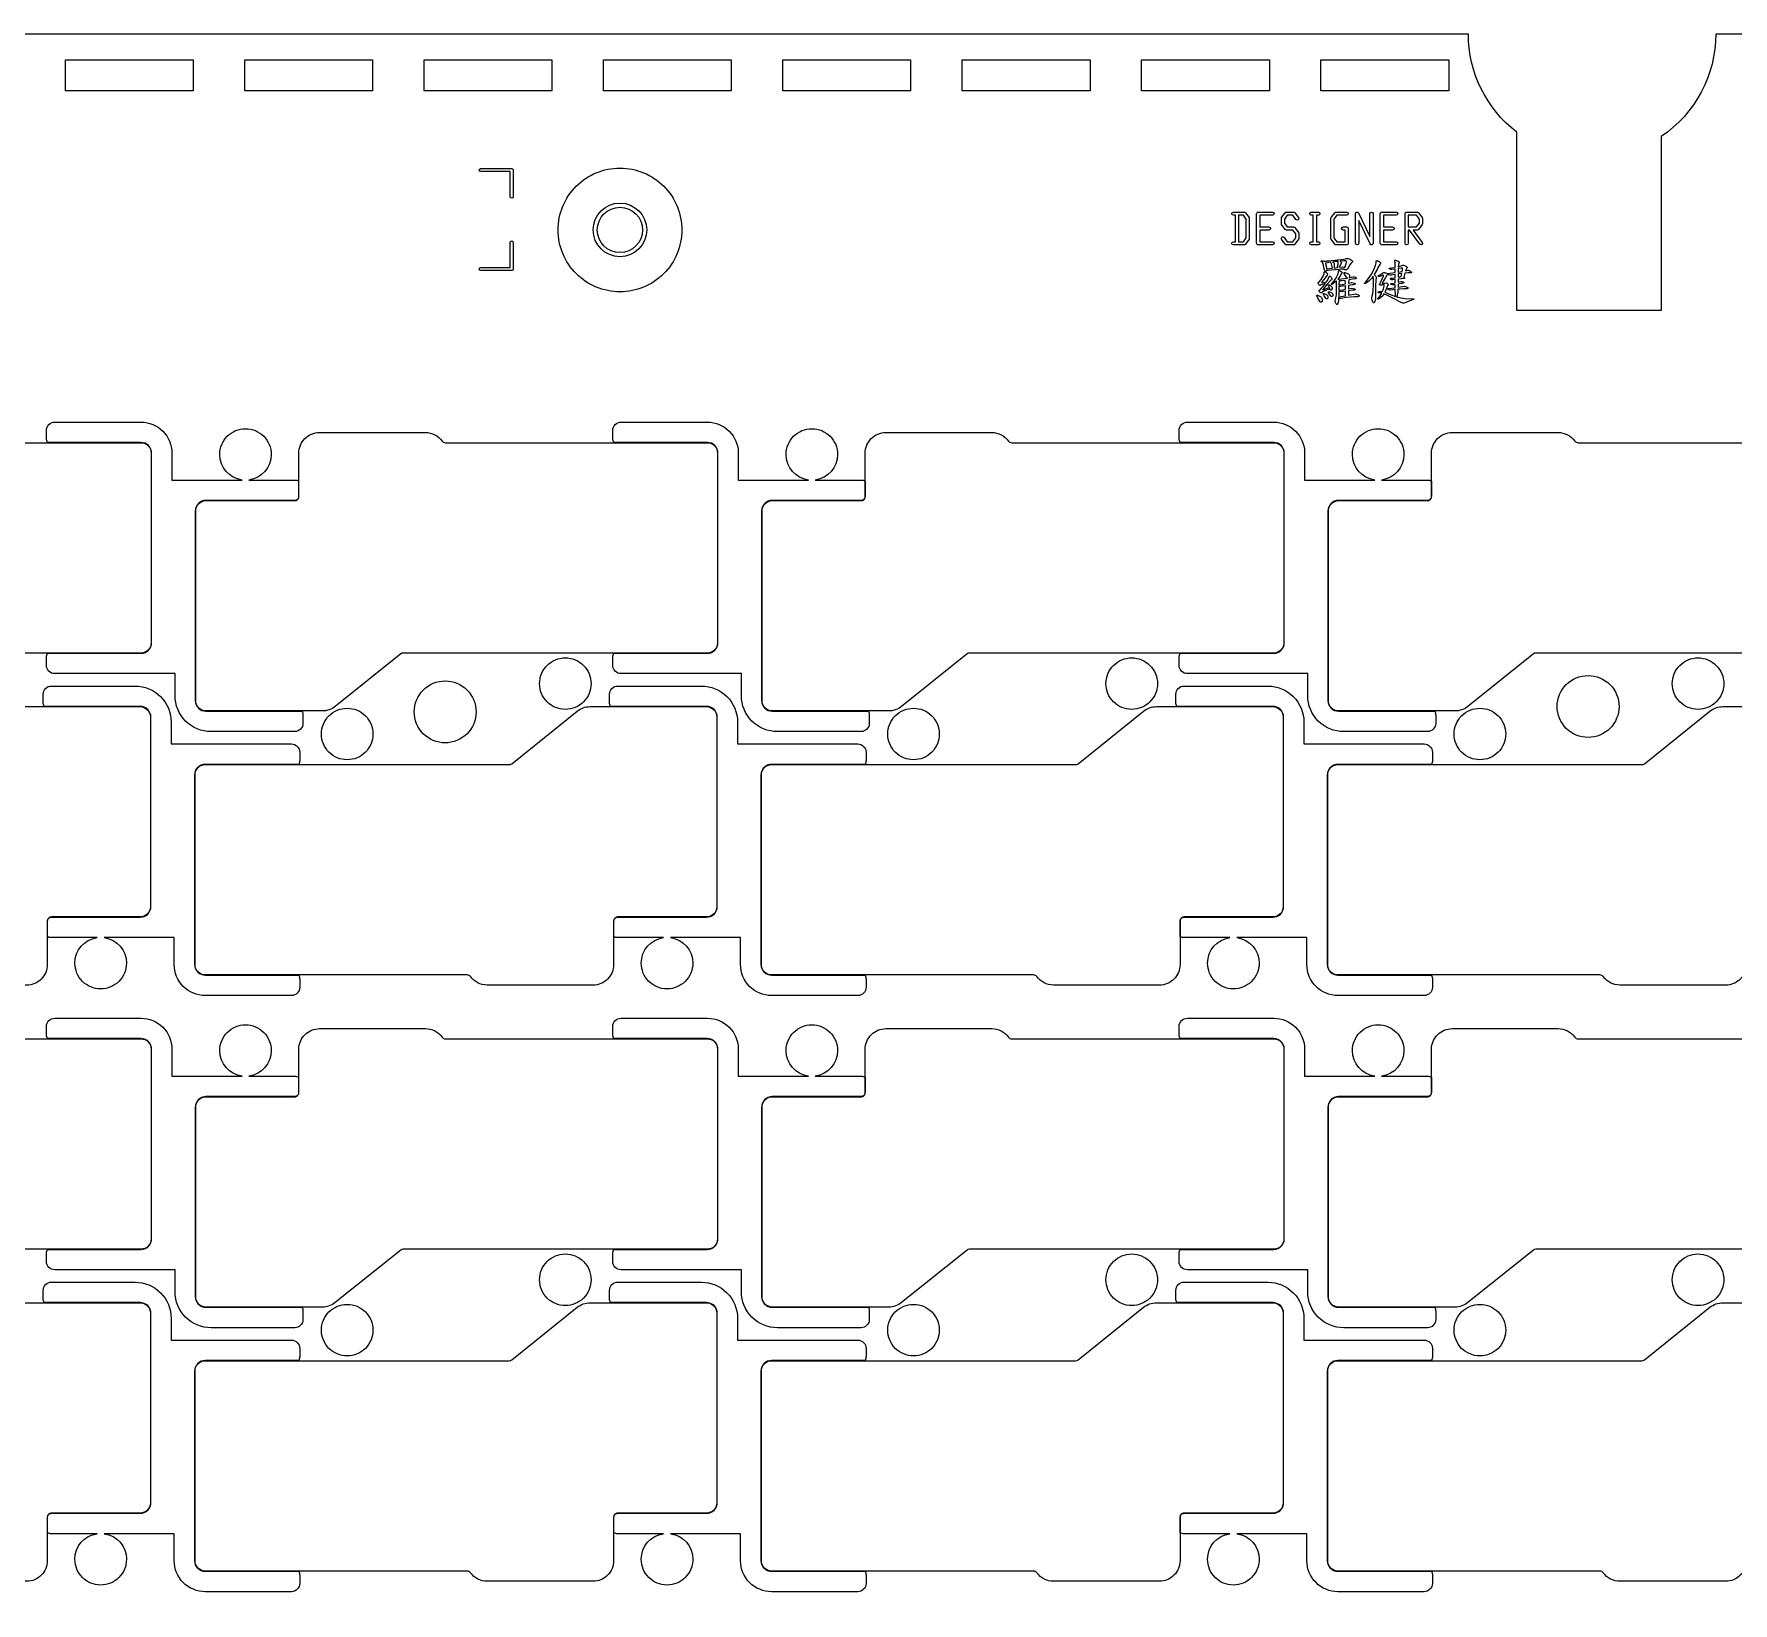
# Model space of a CAD drawing. Extents: x 2541 to 3941, y 2348 to 3338.
# Drawn here: x 3122.2 to 3204.6, y 3031.4 to 3107.5 of the extents above; entities that cross this region are included whole.
import ezdxf

# ---------------------------------------------------------------- set-up
doc = ezdxf.new("R2010")
doc.units = 0
doc.layers.get('0').update_dxf_attribs({"lineweight": 0})

msp = doc.modelspace()

# ---------------------------------------------------------------- linework, layer by layer
for p, q in [((3180.53089, 3097.28694), (3180.35704, 3097.28694)), ((3184.30473, 3097.28694), (3184.13089, 3097.28694)), ((3185.47252, 3095.03261), (3185.46252, 3094.77276))]:
    msp.add_line(p, q)
at = {"linetype": 'Continuous'}
for points in [[(3324.60194, 2906.01809, 0.044688), (3325.10194, 2906.42105), (3325.10194, 2911.60178, 0.044688), (3324.60194, 2912.00474), (3324.60194, 3056.01809, 0.044688), (3325.10194, 3056.42105), (3325.10194, 3061.60178, 0.044688), (3324.60194, 3062.00474), (3324.60194, 3069.01142), (3324.60194, 3107.51142), (3203.75143, 3107.51142, -0.249514), (3201.10194, 3102.53548), (3201.10194, 3094.11142), (3194.10194, 3094.11142), (3194.10194, 3102.75036, -0.233276), (3191.75143, 3107.51142), (3070.60194, 3107.51142), (3070.60194, 3084.01142)], [(3180.35704, 3097.28694, -1), (3180.35704, 3097.43694), (3180.45589, 3097.43694), (3180.45589, 3098.72734), (3180.35704, 3098.72734, -1), (3180.35704, 3098.87734), (3180.53089, 3098.87734), (3180.87857, 3098.87734, -0.241871), (3180.93953, 3098.84602), (3181.11293, 3098.60657, -0.159337), (3181.12741, 3098.56227), (3181.12741, 3097.60201, -0.159331), (3181.11293, 3097.55771), (3180.93953, 3097.31826, -0.241867), (3180.87857, 3097.28694), (3180.53089, 3097.28694)], [(3184.13089, 3097.28694, -1), (3184.13089, 3097.43694), (3184.22973, 3097.43694), (3184.22973, 3098.72734), (3184.13089, 3098.72734, -1), (3184.13089, 3098.87734), (3184.30473, 3098.87734), (3184.47857, 3098.87734, -1), (3184.47857, 3098.72734), (3184.37973, 3098.72734), (3184.37973, 3097.43694), (3184.47857, 3097.43694, -1), (3184.47857, 3097.28694), (3184.30473, 3097.28694)], [(3186.28204, 3097.36194), (3186.28204, 3098.80206, -0.798609), (3186.42459, 3098.83494), (3186.97741, 3097.68981)], [(3186.97741, 3097.68981), (3186.97741, 3098.80234, -1), (3187.12741, 3098.80234), (3187.12741, 3097.36222, -0.798609), (3186.98487, 3097.32934), (3186.43204, 3098.47447)], [(3188.68204, 3097.36194), (3188.68204, 3098.08214), (3188.68204, 3098.80234, -0.414241), (3188.75704, 3098.87734), (3189.27857, 3098.87734, -0.241871), (3189.33953, 3098.84602), (3189.51293, 3098.60657, -0.159337), (3189.52741, 3098.56227), (3189.52741, 3098.32221, -0.159331), (3189.51293, 3098.27791), (3189.33953, 3098.03846, -0.241867), (3189.27857, 3098.00714), (3189.07779, 3098.00714)], [(3186.43204, 3098.47447), (3186.43204, 3097.36194, -1), (3186.28204, 3097.36194)], [(3189.07779, 3098.00714), (3189.51315, 3097.40593, -1), (3189.39166, 3097.31795), (3188.8926, 3098.00714), (3188.83204, 3098.00714), (3188.83204, 3097.36194, -1), (3188.68204, 3097.36194)], [(3184.61226, 3096.47592), (3184.61226, 3096.49673), (3184.62821, 3096.51553, -0.127719), (3184.74811, 3096.49599, 0.030616), (3184.96483, 3096.51421), (3185.73617, 3096.59584), (3185.84184, 3096.61812, -0.049331), (3185.91491, 3096.62554, -0.140586), (3186.12557, 3096.49377), (3186.12557, 3096.46543), (3186.11196, 3096.44356), (3186.05412, 3096.39069), (3185.98947, 3096.30137), (3185.96906, 3096.25397), (3185.89253, 3096.1063), (3185.83809, 3096.06801), (3185.76881, 3096.06801), (3185.73524, 3096.08666), (3185.73524, 3096.11107), (3185.73678, 3096.11455)], [(3185.73678, 3096.11455, 0.041635), (3185.47909, 3096.09769), (3184.93923, 3096.04719), (3184.88341, 3096.04719), (3184.87485, 3096.04948, -0.222509), (3184.84515, 3095.9984), (3184.82648, 3095.9984), (3184.80655, 3096.0145), (3184.79659, 3096.0306, -0.190932), (3184.76423, 3096.11976), (3184.70693, 3096.36834), (3184.69695, 3096.38838), (3184.69073, 3096.40909), (3184.65835, 3096.44718), (3184.63219, 3096.46456), (3184.62223, 3096.46924), (3184.61226, 3096.47592)], [(3185.17, 3096.15415, -0.18991), (3185.13887, 3096.23801), (3185.10723, 3096.37238), (3185.10173, 3096.38322, 0.250889), (3185.06046, 3096.42692), (3185.05496, 3096.43053), (3185.05496, 3096.44215), (3184.8407, 3096.40427), (3184.82194, 3096.40427)], [(3185.23659, 3096.16157), (3185.31849, 3096.1707), (3185.39761, 3096.18466), (3185.42379, 3096.29591, 0.031275), (3185.44001, 3096.40876), (3185.44001, 3096.4336), (3185.43068, 3096.48002), (3185.43118, 3096.48323)], [(3185.46876, 3096.19694), (3185.64294, 3096.21843, -0.159151), (3185.76698, 3096.18388), (3185.83042, 3096.39009), (3185.84401, 3096.45359), (3185.84401, 3096.48569), (3185.80672, 3096.50434), (3185.71419, 3096.50434), (3185.53172, 3096.49255)], [(3186.72008, 3095.41593), (3186.72008, 3095.42671), (3186.73228, 3095.44295), (3186.74448, 3095.45268), (3186.80955, 3095.52416), (3186.9397, 3095.69635), (3187.06376, 3095.88804), (3187.17154, 3096.09596), (3187.25085, 3096.28439), (3187.28134, 3096.41759), (3187.28134, 3096.5024), (3187.29672, 3096.52547), (3187.32578, 3096.52547, -0.069743), (3187.43688, 3096.46565), (3187.48645, 3096.40924), (3187.48645, 3096.3748), (3187.47101, 3096.35029), (3187.45557, 3096.33629), (3187.39761, 3096.23121), (3187.32809, 3096.08761), (3187.19019, 3095.85139, -0.064557), (3187.28414, 3095.71934), (3187.28414, 3095.69608), (3187.26244, 3095.56266), (3187.2543, 3095.31039), (3187.2543, 3095.10815), (3187.2456, 3094.64879), (3187.23068, 3094.5811), (3187.20627, 3094.50799), (3187.18457, 3094.47685), (3187.1561, 3094.47685), (3187.12626, 3094.51187), (3187.08965, 3094.59941), (3187.0666, 3094.67348), (3187.0666, 3094.69502), (3187.09251, 3094.81672), (3187.1184, 3094.90914), (3187.14429, 3095.30357), (3187.14429, 3095.67036), (3187.12876, 3095.76744)], [(3188.23118, 3094.77796), (3188.22079, 3094.79975), (3188.21331, 3094.84419), (3188.2083, 3095.11834), (3187.98126, 3095.08224, -0.136118), (3187.89753, 3095.11083), (3187.87426, 3095.12208), (3187.85099, 3095.14047), (3187.85099, 3095.15477), (3187.87064, 3095.16395), (3188.2083, 3095.20717), (3188.2083, 3095.35608, -0.106198), (3188.05237, 3095.35013), (3188.01352, 3095.36256), (3187.99021, 3095.37965), (3187.99021, 3095.40296), (3188.02673, 3095.4185), (3188.06325, 3095.42005), (3188.2083, 3095.44807), (3188.2083, 3095.60431), (3188.0916, 3095.58973), (3188.04584, 3095.58973), (3188.0094, 3095.59946), (3187.99969, 3095.60919, -0.28195), (3187.98027, 3095.65789), (3187.99565, 3095.67007), (3188.11348, 3095.67817), (3188.2083, 3095.69325), (3188.2083, 3095.857), (3188.01853, 3095.82072, -0.21679), (3187.88785, 3095.84029), (3187.85948, 3095.85175), (3187.8311, 3095.87355), (3187.8311, 3095.88846), (3187.85246, 3095.89763), (3188.2083, 3095.94798), (3188.2083, 3096.11421), (3188.04433, 3096.08977), (3187.99089, 3096.08977, -0.142092), (3187.94632, 3096.11661), (3187.92849, 3096.12706), (3187.91066, 3096.14198), (3187.91066, 3096.1554), (3187.92557, 3096.16435), (3188.03271, 3096.17018), (3188.2083, 3096.19365), (3188.2083, 3096.35144), (3188.19834, 3096.43721), (3188.17839, 3096.50683), (3188.17839, 3096.52547), (3188.19459, 3096.54287), (3188.21079, 3096.54536), (3188.22326, 3096.54536), (3188.31552, 3096.5158), (3188.35293, 3096.49855), (3188.39034, 3096.46035), (3188.39034, 3096.43694), (3188.3654, 3096.33918), (3188.35384, 3096.2246)], [(3188.35384, 3096.2246), (3188.44876, 3096.25186), (3188.53669, 3096.2888), (3188.57528, 3096.30047), (3188.60941, 3096.30047), (3188.68079, 3096.27645), (3188.75369, 3096.2389), (3188.77647, 3096.20885, -0.245654), (3188.74302, 3096.11039), (3188.72446, 3096.07967), (3188.70424, 3096.02803)], [(3184.46977, 3095.42858), (3184.46977, 3095.45326), (3184.48644, 3095.47308), (3184.53645, 3095.50479), (3184.61982, 3095.60986), (3184.70734, 3095.76246), (3184.75318, 3095.88337), (3184.76359, 3095.95672), (3184.78025, 3095.97851), (3184.80514, 3095.97851), (3184.84633, 3095.95763), (3184.87724, 3095.93675), (3184.90223, 3095.91437), (3184.92723, 3095.87559), (3184.92723, 3095.85012), (3184.90752, 3095.81842), (3184.7389, 3095.61238), (3184.66443, 3095.51503, 0.135954), (3184.64691, 3095.46946), (3184.65717, 3095.46014), (3184.67475, 3095.46014), (3184.8635, 3095.49122), (3184.87154, 3095.49122), (3184.92692, 3095.56473), (3184.97579, 3095.67051), (3184.99411, 3095.74984), (3185.01242, 3095.76967), (3185.03895, 3095.76967, -0.162171), (3185.12768, 3095.64536), (3185.12768, 3095.62625), (3185.10752, 3095.59076), (3185.08736, 3095.57439), (3184.90804, 3095.37239), (3184.69291, 3095.12126), (3184.69291, 3095.11114), (3184.70145, 3095.10648), (3184.7147, 3095.10648), (3184.99954, 3095.21377), (3185.01297, 3095.21661)], [(3184.81533, 3095.41752), (3184.69151, 3095.37994), (3184.69151, 3095.37829, 0.122748), (3184.58367, 3095.33206), (3184.56007, 3095.32216), (3184.53659, 3095.32216), (3184.51134, 3095.34581), (3184.49945, 3095.36947), (3184.48461, 3095.39163), (3184.46977, 3095.42858)], [(3185.01297, 3095.21661), (3184.97938, 3095.2898), (3184.96307, 3095.31557), (3184.95582, 3095.33169), (3184.95582, 3095.34453), (3184.96142, 3095.35199), (3184.96701, 3095.35199, -0.094232), (3185.0137, 3095.33686, -0.095049), (3185.12655, 3095.25217, -0.183922), (3185.14602, 3095.16357), (3185.13856, 3095.12979, -0.22221), (3185.10002, 3095.08348), (3185.08363, 3095.08348), (3185.07547, 3095.091), (3185.06096, 3095.10926), (3185.03715, 3095.15729), (3184.86644, 3095.09347), (3184.68052, 3095.0054), (3184.64252, 3094.97467), (3184.63254, 3094.96444), (3184.61655, 3094.9542), (3184.5969, 3094.9542), (3184.56823, 3094.96937), (3184.53138, 3095.00936), (3184.50955, 3095.04936), (3184.50955, 3095.07554), (3184.52381, 3095.09317, -0.037664), (3184.56452, 3095.11081), (3184.63374, 3095.18132), (3184.67651, 3095.24081), (3184.67853, 3095.24081), (3184.81533, 3095.41752)], [(3185.09225, 3095.36543), (3185.09225, 3095.37287), (3185.10022, 3095.38272), (3185.10818, 3095.38862, 0.055225), (3185.27794, 3095.59715, 0.062093), (3185.41856, 3095.84903), (3185.43845, 3095.89231), (3185.45834, 3095.97297), (3185.45834, 3096.02924), (3185.47093, 3096.04812), (3185.4947, 3096.04812, -0.069786), (3185.5856, 3095.99918), (3185.62616, 3095.95303), (3185.62616, 3095.92727), (3185.61544, 3095.91288), (3185.60472, 3095.90466), (3185.51628, 3095.7587), (3185.42156, 3095.62145), (3185.42787, 3095.61746), (3185.46246, 3095.6259), (3185.59003, 3095.63516), (3185.88511, 3095.67862)], [(3185.45772, 3094.71557), (3185.45088, 3094.63403), (3185.45088, 3094.57321), (3185.4383, 3094.4839, -0.101445), (3185.39139, 3094.39729), (3185.37055, 3094.39729), (3185.34481, 3094.42695, -0.0891), (3185.29581, 3094.55917), (3185.29581, 3094.58757), (3185.31282, 3094.65403, 0.058243), (3185.35536, 3094.93952), (3185.36387, 3095.23242), (3185.36387, 3095.42118), (3185.35029, 3095.52892), (3185.34767, 3095.5356)], [(3185.88511, 3095.67862), (3185.87674, 3095.68318), (3185.84032, 3095.71944), (3185.77308, 3095.8179), (3185.72965, 3095.89305, -0.225586), (3185.72116, 3095.92754), (3185.73328, 3095.93873), (3185.75884, 3095.93873), (3185.7938, 3095.93207), (3185.85833, 3095.91206), (3185.92689, 3095.88271), (3185.94975, 3095.86671), (3185.96992, 3095.84802), (3185.99008, 3095.79733), (3185.99008, 3095.71777), (3185.96898, 3095.69216)], [(3185.94339, 3095.42681), (3186.09209, 3095.45579), (3186.09574, 3095.45579, -0.060814), (3186.22665, 3095.42722), (3186.25983, 3095.40706), (3186.25983, 3095.3852), (3186.21966, 3095.36335, -0.077785), (3186.13433, 3095.3504), (3185.94156, 3095.32311), (3185.93864, 3095.15773)], [(3185.96898, 3095.69216), (3186.08945, 3095.71725), (3186.15189, 3095.73578, -0.211523), (3186.27168, 3095.71229), (3186.29061, 3095.70406), (3186.30955, 3095.68349), (3186.30955, 3095.66148), (3186.28343, 3095.64629), (3186.2573, 3095.64078), (3186.22704, 3095.6311), (3185.94898, 3095.58598), (3185.94339, 3095.42681)], [(3188.34484, 3095.48036, -0.027181), (3188.47472, 3095.51163, -0.057275), (3188.58659, 3095.48638), (3188.61673, 3095.46805), (3188.61673, 3095.44818), (3188.58022, 3095.42831, -0.057261), (3188.51235, 3095.4165), (3188.34373, 3095.38402), (3188.34207, 3095.22812), (3188.6571, 3095.28222, -0.131362), (3188.75615, 3095.2513), (3188.79086, 3095.23481), (3188.82557, 3095.20904), (3188.82557, 3095.18532), (3188.80314, 3095.16675), (3188.78071, 3095.16261), (3188.76682, 3095.15747), (3188.71234, 3095.15232), (3188.59271, 3095.15232), (3188.42584, 3095.14302), (3188.33714, 3095.13361), (3188.32426, 3094.97296, -0.029994), (3188.2931, 3094.81769), (3188.27039, 3094.76357), (3188.46954, 3094.7171), (3188.66751, 3094.68901), (3189.07357, 3094.67497), (3189.10403, 3094.66796), (3189.10403, 3094.65465), (3189.07761, 3094.63721), (3188.72096, 3094.48971), (3188.63511, 3094.46691), (3188.56854, 3094.46691), (3188.4664, 3094.50115), (3188.18678, 3094.64958), (3187.83015, 3094.83226), (3187.65925, 3094.91467), (3187.61377, 3094.8324), (3187.4861, 3094.71269), (3187.39947, 3094.65586), (3187.36657, 3094.65586), (3187.3595, 3094.66091)], [(3187.55042, 3094.94906), (3187.54214, 3094.95133), (3187.42164, 3094.95296), (3187.40217, 3094.95972), (3187.39438, 3094.96648), (3187.38401, 3094.97322), (3187.37364, 3094.98672), (3187.37364, 3095.00157), (3187.38318, 3095.01237), (3187.39271, 3095.01507), (3187.40225, 3095.01507, 0.054046), (3187.46629, 3095.02587), (3187.51943, 3095.03127), (3187.58789, 3095.03127), (3187.63741, 3095.15288), (3187.67214, 3095.27976), (3187.67214, 3095.33637), (3187.66103, 3095.3495, 0.103693), (3187.50385, 3095.32526), (3187.48606, 3095.32526), (3187.47076, 3095.33684), (3187.46439, 3095.34842, -0.332238), (3187.44652, 3095.38183)], [(3187.44652, 3095.38183), (3187.44912, 3095.38183), (3187.45955, 3095.40175), (3187.46738, 3095.42168), (3187.48169, 3095.4304), (3187.54552, 3095.55992), (3187.63671, 3095.78659), (3187.63671, 3095.8044), (3187.62358, 3095.81349, 0.180668), (3187.56504, 3095.79694), (3187.45495, 3095.75553), (3187.4149, 3095.75553), (3187.38358, 3095.76967), (3187.38358, 3095.79041), (3187.40175, 3095.80527), (3187.41991, 3095.81353, 0.059924), (3187.59841, 3095.92242), (3187.65287, 3095.94883), (3187.67866, 3095.94883), (3187.73538, 3095.93409), (3187.79948, 3095.90707), (3187.82659, 3095.87636), (3187.82659, 3095.84672), (3187.81371, 3095.82555), (3187.80084, 3095.81559, 0.03643), (3187.73394, 3095.70604), (3187.57434, 3095.42223), (3187.57176, 3095.42223), (3187.57176, 3095.41415), (3187.58287, 3095.40607), (3187.59398, 3095.40607, 0.033174), (3187.70222, 3095.43427, -0.232929), (3187.80014, 3095.42205), (3187.84217, 3095.39022), (3187.86, 3095.36817, -0.279068), (3187.83871, 3095.31365), (3187.83112, 3095.30398), (3187.74144, 3095.06336), (3187.70428, 3094.99613), (3187.95347, 3094.88385), (3188.23118, 3094.77796)], [(3188.70424, 3096.02803), (3188.8294, 3096.05139, -0.079268), (3188.88703, 3096.03999, -0.154182), (3188.99463, 3095.9682), (3188.99347, 3095.94314), (3188.95757, 3095.92947), (3188.81829, 3095.92548), (3188.66961, 3095.91403), (3188.61933, 3095.71767), (3188.63387, 3095.7079), (3188.65651, 3095.68254), (3188.65651, 3095.66113), (3188.64381, 3095.64987), (3188.58033, 3095.64987), (3188.48726, 3095.64235), (3188.34646, 3095.62213), (3188.34484, 3095.48036)], [(3188.34758, 3095.7194, -0.035041), (3188.50087, 3095.75009), (3188.52957, 3095.90131)], [(3185.93864, 3095.15773), (3186.10209, 3095.18728), (3186.10568, 3095.18728, -0.060828), (3186.2366, 3095.15871), (3186.26977, 3095.13855), (3186.26977, 3095.1167), (3186.22961, 3095.09485, -0.083269), (3186.14502, 3095.08245), (3185.93684, 3095.05584), (3185.93662, 3094.84472), (3186.27504, 3094.90883, -0.133941), (3186.38297, 3094.87507), (3186.42085, 3094.85708), (3186.45872, 3094.82898), (3186.45872, 3094.80311), (3186.43425, 3094.78287), (3186.40978, 3094.77838), (3186.39463, 3094.77275), (3186.33519, 3094.76712), (3186.20684, 3094.76712), (3186.02937, 3094.75566), (3185.80635, 3094.72656), (3185.59034, 3094.68954), (3185.55649, 3094.68072, -0.139817), (3185.4653, 3094.71191), (3185.45772, 3094.71557)], [(3185.46252, 3094.77276), (3185.79047, 3094.81959), (3185.79911, 3095.03631), (3185.69731, 3095.02263, -0.085122), (3185.49564, 3095.0249), (3185.47252, 3095.03261)], [(3122.78552, 3076.89142), (3122.78552, 3077.29142, -0.124386), (3122.83352, 3077.48142), (3127.37041, 3077.48142, 0.414365), (3127.88028, 3077.99155), (3127.88028, 3087.19142, 0.414366), (3127.37041, 3087.70155), (3122.83352, 3087.70155, -0.124392), (3122.78552, 3087.89155), (3122.78552, 3088.29155, -0.414218), (3123.18552, 3088.69155), (3127.37041, 3088.69155, -0.414364), (3128.87028, 3087.19091), (3128.87028, 3085.88155), (3132.27174, 3085.88155)], [(3132.27174, 3085.88155, -0.375312), (3131.18909, 3087.12073, -0.414215), (3132.43959, 3088.37123, -0.414215), (3133.69009, 3087.12073, -0.375311), (3132.60743, 3085.88155)], [(3150.25552, 3076.89142), (3150.25552, 3077.29142, -0.124386), (3150.30352, 3077.48142), (3154.84041, 3077.48142, 0.414365), (3155.35028, 3077.99155), (3155.35028, 3087.19142, 0.414366), (3154.84041, 3087.70155), (3150.30352, 3087.70155, -0.124392), (3150.25552, 3087.89155), (3150.25552, 3088.29155, -0.414218), (3150.65552, 3088.69155), (3154.84041, 3088.69155, -0.414364), (3156.34028, 3087.19091), (3156.34028, 3085.88155), (3159.74174, 3085.88155)], [(3159.74174, 3085.88155, -0.375312), (3158.65909, 3087.12073, -0.414215), (3159.90959, 3088.37123, -0.414215), (3161.16009, 3087.12073, -0.375311), (3160.07743, 3085.88155)], [(3177.72552, 3076.89142), (3177.72552, 3077.29142, -0.124386), (3177.77352, 3077.48142), (3182.31041, 3077.48142, 0.414365), (3182.82028, 3077.99155), (3182.82028, 3087.19142, 0.414366), (3182.31041, 3087.70155), (3177.77352, 3087.70155, -0.124392), (3177.72552, 3087.89155), (3177.72552, 3088.29155, -0.414218), (3178.12552, 3088.69155), (3182.31041, 3088.69155, -0.414364), (3183.81028, 3087.19091), (3183.81028, 3085.88155), (3187.21174, 3085.88155)], [(3187.21174, 3085.88155, -0.375312), (3186.12909, 3087.12073, -0.414215), (3187.37959, 3088.37123, -0.414215), (3188.63009, 3087.12073, -0.375311), (3187.54743, 3085.88155)], [(3132.60743, 3085.88155), (3134.82739, 3085.88155, -0.124388), (3135.01739, 3085.83354), (3135.01739, 3085.08155, -0.414224), (3134.82739, 3084.89155), (3130.52042, 3084.89155, 0.414218), (3130.01029, 3084.38142), (3130.01029, 3075.18154, 0.414217), (3130.52042, 3074.67142), (3135.17939, 3074.67142, -0.124388), (3135.22739, 3074.48142), (3135.22739, 3074.08142, -0.414218), (3134.82739, 3073.68142), (3130.77029, 3073.68142, -0.414215), (3129.02029, 3075.43142), (3129.02029, 3076.49142), (3123.18552, 3076.49142, -0.414218), (3122.78552, 3076.89142)], [(3160.07743, 3085.88155), (3162.29739, 3085.88155, -0.124388), (3162.48739, 3085.83354), (3162.48739, 3085.08155, -0.414224), (3162.29739, 3084.89155), (3157.99042, 3084.89155, 0.414218), (3157.48029, 3084.38142), (3157.48029, 3075.18154, 0.414217), (3157.99042, 3074.67142), (3162.64939, 3074.67142, -0.124388), (3162.69739, 3074.48142), (3162.69739, 3074.08142, -0.414218), (3162.29739, 3073.68142), (3158.24029, 3073.68142, -0.414215), (3156.49029, 3075.43142), (3156.49029, 3076.49142), (3150.65552, 3076.49142, -0.414218), (3150.25552, 3076.89142)], [(3187.54743, 3085.88155), (3189.76739, 3085.88155, -0.124388), (3189.95739, 3085.83354), (3189.95739, 3085.08155, -0.414224), (3189.76739, 3084.89155), (3185.46042, 3084.89155, 0.414218), (3184.95029, 3084.38142), (3184.95029, 3075.18154, 0.414217), (3185.46042, 3074.67142), (3190.11939, 3074.67142, -0.124388), (3190.16739, 3074.48142), (3190.16739, 3074.08142, -0.414218), (3189.76739, 3073.68142), (3185.71029, 3073.68142, -0.414215), (3183.96029, 3075.43142), (3183.96029, 3076.49142), (3178.12552, 3076.49142, -0.414218), (3177.72552, 3076.89142)], [(3122.62648, 3075.09142), (3122.62648, 3075.49142, -0.414218), (3123.02648, 3075.89142), (3127.08358, 3075.89142, -0.414215), (3128.83358, 3074.14142), (3128.83358, 3073.08142), (3134.66836, 3073.08142, -0.414218), (3135.06836, 3072.68142), (3135.06836, 3072.28142, -0.124388), (3135.02035, 3072.09142), (3130.48346, 3072.09142, 0.414365), (3129.97359, 3071.58129), (3129.97359, 3062.38142, 0.414366), (3130.48346, 3061.87128), (3135.02035, 3061.87128, -0.124388), (3135.06836, 3061.68128), (3135.06836, 3061.28128, -0.414218), (3134.66836, 3060.88128), (3130.48346, 3060.88128, -0.414364), (3128.98359, 3062.38192), (3128.98359, 3063.69129), (3125.58213, 3063.69129)], [(3150.09648, 3075.09142), (3150.09648, 3075.49142, -0.414218), (3150.49648, 3075.89142), (3154.55358, 3075.89142, -0.414215), (3156.30358, 3074.14142), (3156.30358, 3073.08142), (3162.13836, 3073.08142, -0.414218), (3162.53836, 3072.68142), (3162.53836, 3072.28142, -0.124388), (3162.49035, 3072.09142), (3157.95346, 3072.09142, 0.414365), (3157.44359, 3071.58129), (3157.44359, 3062.38142, 0.414366), (3157.95346, 3061.87128), (3162.49035, 3061.87128, -0.124388), (3162.53836, 3061.68128), (3162.53836, 3061.28128, -0.414218), (3162.13836, 3060.88128), (3157.95346, 3060.88128, -0.414364), (3156.45359, 3062.38192), (3156.45359, 3063.69129), (3153.05213, 3063.69129)], [(3177.56648, 3075.09142), (3177.56648, 3075.49142, -0.414218), (3177.96648, 3075.89142), (3182.02358, 3075.89142, -0.414215), (3183.77358, 3074.14142), (3183.77358, 3073.08142), (3189.60836, 3073.08142, -0.414218), (3190.00836, 3072.68142), (3190.00836, 3072.28142, -0.124388), (3189.96035, 3072.09142), (3185.42346, 3072.09142, 0.414365), (3184.91359, 3071.58129), (3184.91359, 3062.38142, 0.414366), (3185.42346, 3061.87128), (3189.96035, 3061.87128, -0.124388), (3190.00836, 3061.68128), (3190.00836, 3061.28128, -0.414218), (3189.60836, 3060.88128), (3185.42346, 3060.88128, -0.414364), (3183.92359, 3062.38192), (3183.92359, 3063.69129), (3180.52213, 3063.69129)], [(3125.24644, 3063.69129), (3123.02648, 3063.69129, -0.124386), (3122.83648, 3063.73929), (3122.83648, 3064.49129, -0.414224), (3123.02648, 3064.68129), (3127.33346, 3064.68129, 0.414218), (3127.84358, 3065.19141), (3127.84358, 3074.39129, 0.414217), (3127.33346, 3074.90142), (3122.67448, 3074.90142, -0.124392), (3122.62648, 3075.09142)], [(3152.71644, 3063.69129), (3150.49648, 3063.69129, -0.124386), (3150.30648, 3063.73929), (3150.30648, 3064.49129, -0.414224), (3150.49648, 3064.68129), (3154.80346, 3064.68129, 0.414218), (3155.31358, 3065.19141), (3155.31358, 3074.39129, 0.414217), (3154.80346, 3074.90142), (3150.14448, 3074.90142, -0.124392), (3150.09648, 3075.09142)], [(3180.18644, 3063.69129), (3177.96648, 3063.69129, -0.124386), (3177.77648, 3063.73929), (3177.77648, 3064.49129, -0.414224), (3177.96648, 3064.68129), (3182.27346, 3064.68129, 0.414218), (3182.78358, 3065.19141), (3182.78358, 3074.39129, 0.414217), (3182.27346, 3074.90142), (3177.61448, 3074.90142, -0.124392), (3177.56648, 3075.09142)], [(3125.58213, 3063.69129, -0.375312), (3126.66479, 3062.4521, -0.414215), (3125.41429, 3061.2016, -0.414215), (3124.16379, 3062.4521, -0.375311), (3125.24644, 3063.69129)], [(3153.05213, 3063.69129, -0.375312), (3154.13479, 3062.4521, -0.414215), (3152.88429, 3061.2016, -0.414215), (3151.63379, 3062.4521, -0.375311), (3152.71644, 3063.69129)], [(3180.52213, 3063.69129, -0.375312), (3181.60479, 3062.4521, -0.414215), (3180.35429, 3061.2016, -0.414215), (3179.10379, 3062.4521, -0.375311), (3180.18644, 3063.69129)], [(3122.78552, 3047.98142), (3122.78552, 3048.38142, -0.124386), (3122.83352, 3048.57142), (3127.37041, 3048.57142, 0.414365), (3127.88028, 3049.08155), (3127.88028, 3058.28142, 0.414366), (3127.37041, 3058.79155), (3122.83352, 3058.79155, -0.124392), (3122.78552, 3058.98155), (3122.78552, 3059.38155, -0.414218), (3123.18552, 3059.78155), (3127.37041, 3059.78155, -0.414364), (3128.87028, 3058.28091), (3128.87028, 3056.97155), (3132.27174, 3056.97155)], [(3132.27174, 3056.97155, -0.375312), (3131.18909, 3058.21073, -0.414215), (3132.43959, 3059.46123, -0.414215), (3133.69009, 3058.21073, -0.375311), (3132.60743, 3056.97155)], [(3150.25552, 3047.98142), (3150.25552, 3048.38142, -0.124386), (3150.30352, 3048.57142), (3154.84041, 3048.57142, 0.414365), (3155.35028, 3049.08155), (3155.35028, 3058.28142, 0.414366), (3154.84041, 3058.79155), (3150.30352, 3058.79155, -0.124392), (3150.25552, 3058.98155), (3150.25552, 3059.38155, -0.414218), (3150.65552, 3059.78155), (3154.84041, 3059.78155, -0.414364), (3156.34028, 3058.28091), (3156.34028, 3056.97155), (3159.74174, 3056.97155)], [(3159.74174, 3056.97155, -0.375312), (3158.65909, 3058.21073, -0.414215), (3159.90959, 3059.46123, -0.414215), (3161.16009, 3058.21073, -0.375311), (3160.07743, 3056.97155)], [(3177.72552, 3047.98142), (3177.72552, 3048.38142, -0.124386), (3177.77352, 3048.57142), (3182.31041, 3048.57142, 0.414365), (3182.82028, 3049.08155), (3182.82028, 3058.28142, 0.414366), (3182.31041, 3058.79155), (3177.77352, 3058.79155, -0.124392), (3177.72552, 3058.98155), (3177.72552, 3059.38155, -0.414218), (3178.12552, 3059.78155), (3182.31041, 3059.78155, -0.414364), (3183.81028, 3058.28091), (3183.81028, 3056.97155), (3187.21174, 3056.97155)], [(3187.21174, 3056.97155, -0.375312), (3186.12909, 3058.21073, -0.414215), (3187.37959, 3059.46123, -0.414215), (3188.63009, 3058.21073, -0.375311), (3187.54743, 3056.97155)], [(3132.60743, 3056.97155), (3134.82739, 3056.97155, -0.124388), (3135.01739, 3056.92354), (3135.01739, 3056.17155, -0.414224), (3134.82739, 3055.98155), (3130.52042, 3055.98155, 0.414218), (3130.01029, 3055.47142), (3130.01029, 3046.27154, 0.414217), (3130.52042, 3045.76142), (3135.17939, 3045.76142, -0.124388), (3135.22739, 3045.57142), (3135.22739, 3045.17142, -0.414218), (3134.82739, 3044.77142), (3130.77029, 3044.77142, -0.414215), (3129.02029, 3046.52142), (3129.02029, 3047.58142), (3123.18552, 3047.58142, -0.414218), (3122.78552, 3047.98142)], [(3160.07743, 3056.97155), (3162.29739, 3056.97155, -0.124388), (3162.48739, 3056.92354), (3162.48739, 3056.17155, -0.414224), (3162.29739, 3055.98155), (3157.99042, 3055.98155, 0.414218), (3157.48029, 3055.47142), (3157.48029, 3046.27154, 0.414217), (3157.99042, 3045.76142), (3162.64939, 3045.76142, -0.124388), (3162.69739, 3045.57142), (3162.69739, 3045.17142, -0.414218), (3162.29739, 3044.77142), (3158.24029, 3044.77142, -0.414215), (3156.49029, 3046.52142), (3156.49029, 3047.58142), (3150.65552, 3047.58142, -0.414218), (3150.25552, 3047.98142)], [(3187.54743, 3056.97155), (3189.76739, 3056.97155, -0.124388), (3189.95739, 3056.92354), (3189.95739, 3056.17155, -0.414224), (3189.76739, 3055.98155), (3185.46042, 3055.98155, 0.414218), (3184.95029, 3055.47142), (3184.95029, 3046.27154, 0.414217), (3185.46042, 3045.76142), (3190.11939, 3045.76142, -0.124388), (3190.16739, 3045.57142), (3190.16739, 3045.17142, -0.414218), (3189.76739, 3044.77142), (3185.71029, 3044.77142, -0.414215), (3183.96029, 3046.52142), (3183.96029, 3047.58142), (3178.12552, 3047.58142, -0.414218), (3177.72552, 3047.98142)], [(3122.62648, 3046.18142), (3122.62648, 3046.58142, -0.414218), (3123.02648, 3046.98142), (3127.08358, 3046.98142, -0.414215), (3128.83358, 3045.23142), (3128.83358, 3044.17142), (3134.66836, 3044.17142, -0.414218), (3135.06836, 3043.77142), (3135.06836, 3043.37142, -0.124388), (3135.02035, 3043.18142), (3130.48346, 3043.18142, 0.414365), (3129.97359, 3042.67129), (3129.97359, 3033.47142, 0.414366), (3130.48346, 3032.96128), (3135.02035, 3032.96128, -0.124388), (3135.06836, 3032.77128), (3135.06836, 3032.37128, -0.414218), (3134.66836, 3031.97128), (3130.48346, 3031.97128, -0.414364), (3128.98359, 3033.47192), (3128.98359, 3034.78129), (3125.58213, 3034.78129)], [(3150.09648, 3046.18142), (3150.09648, 3046.58142, -0.414218), (3150.49648, 3046.98142), (3154.55358, 3046.98142, -0.414215), (3156.30358, 3045.23142), (3156.30358, 3044.17142), (3162.13836, 3044.17142, -0.414218), (3162.53836, 3043.77142), (3162.53836, 3043.37142, -0.124388), (3162.49035, 3043.18142), (3157.95346, 3043.18142, 0.414365), (3157.44359, 3042.67129), (3157.44359, 3033.47142, 0.414366), (3157.95346, 3032.96128), (3162.49035, 3032.96128, -0.124388), (3162.53836, 3032.77128), (3162.53836, 3032.37128, -0.414218), (3162.13836, 3031.97128), (3157.95346, 3031.97128, -0.414364), (3156.45359, 3033.47192), (3156.45359, 3034.78129), (3153.05213, 3034.78129)], [(3177.56648, 3046.18142), (3177.56648, 3046.58142, -0.414218), (3177.96648, 3046.98142), (3182.02358, 3046.98142, -0.414215), (3183.77358, 3045.23142), (3183.77358, 3044.17142), (3189.60836, 3044.17142, -0.414218), (3190.00836, 3043.77142), (3190.00836, 3043.37142, -0.124388), (3189.96035, 3043.18142), (3185.42346, 3043.18142, 0.414365), (3184.91359, 3042.67129), (3184.91359, 3033.47142, 0.414366), (3185.42346, 3032.96128), (3189.96035, 3032.96128, -0.124388), (3190.00836, 3032.77128), (3190.00836, 3032.37128, -0.414218), (3189.60836, 3031.97128), (3185.42346, 3031.97128, -0.414364), (3183.92359, 3033.47192), (3183.92359, 3034.78129), (3180.52213, 3034.78129)], [(3125.24644, 3034.78129), (3123.02648, 3034.78129, -0.124386), (3122.83648, 3034.82929), (3122.83648, 3035.58129, -0.414224), (3123.02648, 3035.77129), (3127.33346, 3035.77129, 0.414218), (3127.84358, 3036.28141), (3127.84358, 3045.48129, 0.414217), (3127.33346, 3045.99142), (3122.67448, 3045.99142, -0.124392), (3122.62648, 3046.18142)], [(3152.71644, 3034.78129), (3150.49648, 3034.78129, -0.124386), (3150.30648, 3034.82929), (3150.30648, 3035.58129, -0.414224), (3150.49648, 3035.77129), (3154.80346, 3035.77129, 0.414218), (3155.31358, 3036.28141), (3155.31358, 3045.48129, 0.414217), (3154.80346, 3045.99142), (3150.14448, 3045.99142, -0.124392), (3150.09648, 3046.18142)], [(3180.18644, 3034.78129), (3177.96648, 3034.78129, -0.124386), (3177.77648, 3034.82929), (3177.77648, 3035.58129, -0.414224), (3177.96648, 3035.77129), (3182.27346, 3035.77129, 0.414218), (3182.78358, 3036.28141), (3182.78358, 3045.48129, 0.414217), (3182.27346, 3045.99142), (3177.61448, 3045.99142, -0.124392), (3177.56648, 3046.18142)], [(3125.58213, 3034.78129, -0.375312), (3126.66479, 3033.5421, -0.414215), (3125.41429, 3032.2916, -0.414215), (3124.16379, 3033.5421, -0.375311), (3125.24644, 3034.78129)], [(3153.05213, 3034.78129, -0.375312), (3154.13479, 3033.5421, -0.414215), (3152.88429, 3032.2916, -0.414215), (3151.63379, 3033.5421, -0.375311), (3152.71644, 3034.78129)], [(3180.52213, 3034.78129, -0.375312), (3181.60479, 3033.5421, -0.414215), (3180.35429, 3032.2916, -0.414215), (3179.10379, 3033.5421, -0.375311), (3180.18644, 3034.78129)]]:
    msp.add_lwpolyline(points, format="xyb", dxfattribs=at)
for points in [[(3123.70194, 3104.76142), (3123.70194, 3106.26142), (3129.90194, 3106.26142), (3129.90194, 3104.76142)], [(3132.40194, 3104.76142), (3132.40194, 3106.26142), (3138.60194, 3106.26142), (3138.60194, 3104.76142)], [(3141.10194, 3104.76142), (3141.10194, 3106.26142), (3147.30194, 3106.26142), (3147.30194, 3104.76142)], [(3149.80194, 3104.76142), (3149.80194, 3106.26142), (3156.00194, 3106.26142), (3156.00194, 3104.76142)], [(3158.50194, 3104.76142), (3158.50194, 3106.26142), (3164.70194, 3106.26142), (3164.70194, 3104.76142)], [(3167.20194, 3104.76142), (3167.20194, 3106.26142), (3173.40194, 3106.26142), (3173.40194, 3104.76142)], [(3175.90194, 3104.76142), (3175.90194, 3106.26142), (3182.10194, 3106.26142), (3182.10194, 3104.76142)], [(3184.60194, 3104.76142), (3184.60194, 3106.26142), (3190.80194, 3106.26142), (3190.80194, 3104.76142)], [(3180.60589, 3097.43694), (3180.84028, 3097.43694), (3180.97741, 3097.62631), (3180.97741, 3098.53797), (3180.84028, 3098.72734), (3180.60589, 3098.72734)], [(3188.83204, 3098.15714), (3189.24028, 3098.15714), (3189.37741, 3098.34651), (3189.37741, 3098.53797), (3189.24028, 3098.72734), (3188.83204, 3098.72734)], [(3185.47606, 3095.35403), (3185.63612, 3095.37202), (3185.79227, 3095.39866), (3185.78349, 3095.56572), (3185.62332, 3095.54964), (3185.53287, 3095.54964), (3185.48864, 3095.55678)], [(3184.39985, 3094.82111), (3184.39985, 3094.82616), (3184.4021, 3094.83549), (3184.4122, 3094.84481), (3184.43598, 3094.84481), (3184.47049, 3094.83484), (3184.53422, 3094.80497), (3184.60193, 3094.76117), (3184.6245, 3094.73728), (3184.64441, 3094.70941), (3184.66432, 3094.63374), (3184.66432, 3094.54631), (3184.63169, 3094.50669), (3184.5875, 3094.50669), (3184.56297, 3094.52351), (3184.52544, 3094.57059), (3184.45614, 3094.69838)], [(3184.95877, 3094.99375), (3184.95877, 3094.99709), (3184.96079, 3095.00548), (3184.96988, 3095.01387), (3184.98987, 3095.01387), (3185.01784, 3095.00781), (3185.06947, 3094.98965), (3185.12434, 3094.96302), (3185.14264, 3094.94849), (3185.15878, 3094.93153), (3185.17492, 3094.88552), (3185.17492, 3094.8208), (3185.14555, 3094.78514), (3185.10705, 3094.78514), (3185.08767, 3094.79629), (3185.05801, 3094.82752), (3185.00325, 3094.9123)]]:
    msp.add_lwpolyline(points, close=True, dxfattribs=at)
for points in [[(3143.85194, 3100.83642, -1), (3143.85194, 3100.98642), (3145.35194, 3100.98642, -0.414241), (3145.42694, 3100.91142), (3145.42694, 3099.61997, -1), (3145.27694, 3099.61997), (3145.27694, 3100.83642)], [(3147.60194, 3098.01142, -0.414214), (3150.60194, 3101.01142, -0.414214), (3153.60194, 3098.01142, -0.414214), (3150.60194, 3095.01142, -0.414214)], [(3181.48204, 3097.36194), (3181.48204, 3098.08214), (3181.48204, 3098.80234, -0.414241), (3181.55704, 3098.87734), (3182.25241, 3098.87734, -1), (3182.25241, 3098.72734), (3181.63204, 3098.72734), (3181.63204, 3098.15714), (3182.07857, 3098.15714, -1), (3182.07857, 3098.00714), (3181.63204, 3098.00714), (3181.63204, 3097.43694), (3182.25241, 3097.43694, -1), (3182.25241, 3097.28694), (3181.55704, 3097.28694, -0.414241)], [(3182.68204, 3098.32221), (3182.68204, 3098.56227, -0.159331), (3182.69652, 3098.60657), (3182.86992, 3098.84602, -0.241867), (3182.93089, 3098.87734), (3183.27857, 3098.87734, -0.241871), (3183.33953, 3098.84602), (3183.51315, 3098.60626, -1), (3183.39166, 3098.51828), (3183.24028, 3098.72734), (3182.96917, 3098.72734), (3182.83204, 3098.53797), (3182.83204, 3098.34651), (3182.96917, 3098.15714), (3183.27857, 3098.15714, -0.241871), (3183.33953, 3098.12582), (3183.51293, 3097.88637, -0.159345), (3183.52741, 3097.84207), (3183.52741, 3097.60201, -0.159331), (3183.51293, 3097.55771), (3183.33953, 3097.31826, -0.241867), (3183.27857, 3097.28694), (3182.93089, 3097.28694, -0.241871), (3182.86992, 3097.31826), (3182.6963, 3097.55802, -1), (3182.81779, 3097.646), (3182.96917, 3097.43694), (3183.24028, 3097.43694), (3183.37741, 3097.62631), (3183.37741, 3097.81777), (3183.24028, 3098.00714), (3182.93089, 3098.00714, -0.241871), (3182.86992, 3098.03846), (3182.69652, 3098.27791, -0.159337)], [(3185.08204, 3097.60201), (3185.08204, 3098.56227, -0.159331), (3185.09652, 3098.60657), (3185.26992, 3098.84602, -0.241867), (3185.33089, 3098.87734), (3185.85241, 3098.87734, -1), (3185.85241, 3098.72734), (3185.36917, 3098.72734), (3185.23204, 3098.53797), (3185.23204, 3097.62631), (3185.36917, 3097.43694), (3185.77741, 3097.43694), (3185.77741, 3098.00714), (3185.67857, 3098.00714, -1), (3185.67857, 3098.15714), (3185.85241, 3098.15714, -0.414241), (3185.92741, 3098.08214), (3185.92741, 3097.36194, -0.414241), (3185.85241, 3097.28694), (3185.33089, 3097.28694, -0.241871), (3185.26992, 3097.31826), (3185.09652, 3097.55771, -0.159337)], [(3187.48204, 3097.36194), (3187.48204, 3098.08214), (3187.48204, 3098.80234, -0.414241), (3187.55704, 3098.87734), (3188.25241, 3098.87734, -1), (3188.25241, 3098.72734), (3187.63204, 3098.72734), (3187.63204, 3098.15714), (3188.07857, 3098.15714, -1), (3188.07857, 3098.00714), (3187.63204, 3098.00714), (3187.63204, 3097.43694), (3188.25241, 3097.43694, -1), (3188.25241, 3097.28694), (3187.55704, 3097.28694, -0.414241)], [(3143.85194, 3096.03642, -1), (3143.85194, 3096.18642), (3145.27694, 3096.18642), (3145.27694, 3097.40287, -1), (3145.42694, 3097.40287), (3145.42694, 3096.11142, -0.414241), (3145.35194, 3096.03642)], [(3188.35045, 3095.96949), (3188.54418, 3095.99893, 0.040008), (3188.55458, 3096.15317), (3188.54059, 3096.16435), (3188.48803, 3096.16435), (3188.35244, 3096.14291)], [(3184.71016, 3094.90376), (3184.71016, 3094.90758), (3184.71218, 3094.91598), (3184.72127, 3094.92437), (3184.74189, 3094.92437), (3184.77128, 3094.91716), (3184.82551, 3094.89556), (3184.88312, 3094.86388, -0.191648), (3184.93624, 3094.7717), (3184.93624, 3094.70146), (3184.90688, 3094.6658), (3184.86782, 3094.6658), (3184.84721, 3094.67853), (3184.81566, 3094.71415), (3184.75745, 3094.81086)], [(3185.47463, 3095.09077), (3185.48453, 3095.09498), (3185.6538, 3095.11178), (3185.79911, 3095.1345), (3185.7957, 3095.29992), (3185.67932, 3095.2823, -0.091456), (3185.47606, 3095.28337)], [(3102.55029, 3075.18154), (3102.55029, 3084.38142, -0.414219), (3103.05042, 3084.88155), (3107.35739, 3084.88155, 0.414223), (3107.55739, 3085.08155), (3107.55739, 3087.18634, -0.414215), (3108.55739, 3088.18634), (3113.69429, 3088.18634, -0.24029), (3114.50392, 3087.77374, 0.240069), (3114.66536, 3087.69155), (3127.37041, 3087.69155, -0.414366), (3127.87028, 3087.19142), (3127.87028, 3077.99154, -0.414365), (3127.37041, 3077.49142), (3112.62088, 3077.49142, 0.170771), (3112.49567, 3077.44738), (3109.32472, 3074.90163, -0.170765), (3108.69862, 3074.68142), (3103.05042, 3074.68142, -0.414218)], [(3130.02029, 3075.18154), (3130.02029, 3084.38142, -0.414219), (3130.52042, 3084.88155), (3134.82739, 3084.88155, 0.414223), (3135.02739, 3085.08155), (3135.02739, 3087.18634, -0.414215), (3136.02739, 3088.18634), (3141.16429, 3088.18634, -0.24029), (3141.97392, 3087.77374, 0.240069), (3142.13536, 3087.69155), (3154.84041, 3087.69155, -0.414366), (3155.34028, 3087.19142), (3155.34028, 3077.99154, -0.414365), (3154.84041, 3077.49142), (3140.09088, 3077.49142, 0.170771), (3139.96567, 3077.44738), (3136.79472, 3074.90163, -0.170765), (3136.16862, 3074.68142), (3130.52042, 3074.68142, -0.414218)], [(3157.49029, 3075.18154), (3157.49029, 3084.38142, -0.414219), (3157.99042, 3084.88155), (3162.29739, 3084.88155, 0.414223), (3162.49739, 3085.08155), (3162.49739, 3087.18634, -0.414215), (3163.49739, 3088.18634), (3168.63429, 3088.18634, -0.24029), (3169.44392, 3087.77374, 0.240069), (3169.60536, 3087.69155), (3182.31041, 3087.69155, -0.414366), (3182.81028, 3087.19142), (3182.81028, 3077.99154, -0.414365), (3182.31041, 3077.49142), (3167.56088, 3077.49142, 0.170771), (3167.43567, 3077.44738), (3164.26472, 3074.90163, -0.170765), (3163.63862, 3074.68142), (3157.99042, 3074.68142, -0.414218)], [(3184.96029, 3075.18154), (3184.96029, 3084.38142, -0.414219), (3185.46042, 3084.88155), (3189.76739, 3084.88155, 0.414223), (3189.96739, 3085.08155), (3189.96739, 3087.18634, -0.414215), (3190.96739, 3088.18634), (3196.10429, 3088.18634, -0.24029), (3196.91392, 3087.77374, 0.240069), (3197.07536, 3087.69155), (3209.78041, 3087.69155, -0.414366), (3210.28028, 3087.19142), (3210.28028, 3077.99154, -0.414365), (3209.78041, 3077.49142), (3195.03088, 3077.49142, 0.170771), (3194.90567, 3077.44738), (3191.73472, 3074.90163, -0.170765), (3191.10862, 3074.68142), (3185.46042, 3074.68142, -0.414218)], [(3146.7017, 3076.00753, -0.414215), (3147.9522, 3077.25803, -0.414215), (3149.2027, 3076.00753, -0.414215), (3147.9522, 3074.75703, -0.414215)], [(3174.1717, 3076.00753, -0.414215), (3175.4222, 3077.25803, -0.414215), (3176.6727, 3076.00753, -0.414215), (3175.4222, 3074.75703, -0.414215)], [(3201.6417, 3076.00753, -0.414215), (3202.8922, 3077.25803, -0.414215), (3204.1427, 3076.00753, -0.414215), (3202.8922, 3074.75703, -0.414215)], [(3196.05993, 3074.90011, -0.414215), (3197.55993, 3076.40011, -0.414215), (3199.05993, 3074.90011, -0.414215), (3197.55993, 3073.40011, -0.414215)], [(3140.62345, 3074.63697, -0.414215), (3142.12345, 3076.13697, -0.414215), (3143.62345, 3074.63697, -0.414215), (3142.12345, 3073.13697, -0.414215)], [(3102.51359, 3062.38141), (3102.51359, 3071.58129, -0.414365), (3103.01346, 3072.08142), (3117.76299, 3072.08142, 0.170771), (3117.8882, 3072.12545), (3121.05915, 3074.6712, -0.170765), (3121.68525, 3074.89142), (3127.33346, 3074.89142, -0.414218), (3127.83358, 3074.39129), (3127.83358, 3065.19141, -0.414219), (3127.33346, 3064.69129), (3123.02648, 3064.69129, 0.414223), (3122.82648, 3064.49129), (3122.82648, 3062.38649, -0.414215), (3121.82648, 3061.38649), (3116.68959, 3061.38649, -0.24029), (3115.87995, 3061.79909, 0.240069), (3115.71851, 3061.88128), (3103.01346, 3061.88128, -0.414366)], [(3129.98359, 3062.38141), (3129.98359, 3071.58129, -0.414365), (3130.48346, 3072.08142), (3145.23299, 3072.08142, 0.170771), (3145.3582, 3072.12545), (3148.52915, 3074.6712, -0.170765), (3149.15525, 3074.89142), (3154.80346, 3074.89142, -0.414218), (3155.30358, 3074.39129), (3155.30358, 3065.19141, -0.414219), (3154.80346, 3064.69129), (3150.49648, 3064.69129, 0.414223), (3150.29648, 3064.49129), (3150.29648, 3062.38649, -0.414215), (3149.29648, 3061.38649), (3144.15959, 3061.38649, -0.24029), (3143.34995, 3061.79909, 0.240069), (3143.18851, 3061.88128), (3130.48346, 3061.88128, -0.414366)], [(3136.12117, 3073.5653, -0.414215), (3137.37167, 3074.8158, -0.414215), (3138.62217, 3073.5653, -0.414215), (3137.37167, 3072.3148, -0.414215)], [(3157.45359, 3062.38141), (3157.45359, 3071.58129, -0.414365), (3157.95346, 3072.08142), (3172.70299, 3072.08142, 0.170771), (3172.8282, 3072.12545), (3175.99915, 3074.6712, -0.170765), (3176.62525, 3074.89142), (3182.27346, 3074.89142, -0.414218), (3182.77358, 3074.39129), (3182.77358, 3065.19141, -0.414219), (3182.27346, 3064.69129), (3177.96648, 3064.69129, 0.414223), (3177.76648, 3064.49129), (3177.76648, 3062.38649, -0.414215), (3176.76648, 3061.38649), (3171.62959, 3061.38649, -0.24029), (3170.81995, 3061.79909, 0.240069), (3170.65851, 3061.88128), (3157.95346, 3061.88128, -0.414366)], [(3163.59117, 3073.5653, -0.414215), (3164.84167, 3074.8158, -0.414215), (3166.09217, 3073.5653, -0.414215), (3164.84167, 3072.3148, -0.414215)], [(3184.92359, 3062.38141), (3184.92359, 3071.58129, -0.414365), (3185.42346, 3072.08142), (3200.17299, 3072.08142, 0.170771), (3200.2982, 3072.12545), (3203.46915, 3074.6712, -0.170765), (3204.09525, 3074.89142), (3209.74346, 3074.89142, -0.414218), (3210.24358, 3074.39129), (3210.24358, 3065.19141, -0.414219), (3209.74346, 3064.69129), (3205.43648, 3064.69129, 0.414223), (3205.23648, 3064.49129), (3205.23648, 3062.38649, -0.414215), (3204.23648, 3061.38649), (3199.09959, 3061.38649, -0.24029), (3198.28995, 3061.79909, 0.240069), (3198.12851, 3061.88128), (3185.42346, 3061.88128, -0.414366)], [(3191.06117, 3073.5653, -0.414215), (3192.31167, 3074.8158, -0.414215), (3193.56217, 3073.5653, -0.414215), (3192.31167, 3072.3148, -0.414215)], [(3102.55029, 3046.27154), (3102.55029, 3055.47142, -0.414219), (3103.05042, 3055.97155), (3107.35739, 3055.97155, 0.414223), (3107.55739, 3056.17155), (3107.55739, 3058.27634, -0.414215), (3108.55739, 3059.27634), (3113.69429, 3059.27634, -0.24029), (3114.50392, 3058.86374, 0.240069), (3114.66536, 3058.78155), (3127.37041, 3058.78155, -0.414366), (3127.87028, 3058.28142), (3127.87028, 3049.08154, -0.414365), (3127.37041, 3048.58142), (3112.62088, 3048.58142, 0.170771), (3112.49567, 3048.53738), (3109.32472, 3045.99163, -0.170765), (3108.69862, 3045.77142), (3103.05042, 3045.77142, -0.414218)], [(3130.02029, 3046.27154), (3130.02029, 3055.47142, -0.414219), (3130.52042, 3055.97155), (3134.82739, 3055.97155, 0.414223), (3135.02739, 3056.17155), (3135.02739, 3058.27634, -0.414215), (3136.02739, 3059.27634), (3141.16429, 3059.27634, -0.24029), (3141.97392, 3058.86374, 0.240069), (3142.13536, 3058.78155), (3154.84041, 3058.78155, -0.414366), (3155.34028, 3058.28142), (3155.34028, 3049.08154, -0.414365), (3154.84041, 3048.58142), (3140.09088, 3048.58142, 0.170771), (3139.96567, 3048.53738), (3136.79472, 3045.99163, -0.170765), (3136.16862, 3045.77142), (3130.52042, 3045.77142, -0.414218)], [(3157.49029, 3046.27154), (3157.49029, 3055.47142, -0.414219), (3157.99042, 3055.97155), (3162.29739, 3055.97155, 0.414223), (3162.49739, 3056.17155), (3162.49739, 3058.27634, -0.414215), (3163.49739, 3059.27634), (3168.63429, 3059.27634, -0.24029), (3169.44392, 3058.86374, 0.240069), (3169.60536, 3058.78155), (3182.31041, 3058.78155, -0.414366), (3182.81028, 3058.28142), (3182.81028, 3049.08154, -0.414365), (3182.31041, 3048.58142), (3167.56088, 3048.58142, 0.170771), (3167.43567, 3048.53738), (3164.26472, 3045.99163, -0.170765), (3163.63862, 3045.77142), (3157.99042, 3045.77142, -0.414218)], [(3184.96029, 3046.27154), (3184.96029, 3055.47142, -0.414219), (3185.46042, 3055.97155), (3189.76739, 3055.97155, 0.414223), (3189.96739, 3056.17155), (3189.96739, 3058.27634, -0.414215), (3190.96739, 3059.27634), (3196.10429, 3059.27634, -0.24029), (3196.91392, 3058.86374, 0.240069), (3197.07536, 3058.78155), (3209.78041, 3058.78155, -0.414366), (3210.28028, 3058.28142), (3210.28028, 3049.08154, -0.414365), (3209.78041, 3048.58142), (3195.03088, 3048.58142, 0.170771), (3194.90567, 3048.53738), (3191.73472, 3045.99163, -0.170765), (3191.10862, 3045.77142), (3185.46042, 3045.77142, -0.414218)], [(3146.7017, 3047.09753, -0.414215), (3147.9522, 3048.34803, -0.414215), (3149.2027, 3047.09753, -0.414215), (3147.9522, 3045.84703, -0.414215)], [(3174.1717, 3047.09753, -0.414215), (3175.4222, 3048.34803, -0.414215), (3176.6727, 3047.09753, -0.414215), (3175.4222, 3045.84703, -0.414215)], [(3201.6417, 3047.09753, -0.414215), (3202.8922, 3048.34803, -0.414215), (3204.1427, 3047.09753, -0.414215), (3202.8922, 3045.84703, -0.414215)], [(3102.51359, 3033.47141), (3102.51359, 3042.67129, -0.414365), (3103.01346, 3043.17142), (3117.76299, 3043.17142, 0.170771), (3117.8882, 3043.21545), (3121.05915, 3045.7612, -0.170765), (3121.68525, 3045.98142), (3127.33346, 3045.98142, -0.414218), (3127.83358, 3045.48129), (3127.83358, 3036.28141, -0.414219), (3127.33346, 3035.78129), (3123.02648, 3035.78129, 0.414223), (3122.82648, 3035.58129), (3122.82648, 3033.47649, -0.414215), (3121.82648, 3032.47649), (3116.68959, 3032.47649, -0.24029), (3115.87995, 3032.88909, 0.240069), (3115.71851, 3032.97128), (3103.01346, 3032.97128, -0.414366)], [(3129.98359, 3033.47141), (3129.98359, 3042.67129, -0.414365), (3130.48346, 3043.17142), (3145.23299, 3043.17142, 0.170771), (3145.3582, 3043.21545), (3148.52915, 3045.7612, -0.170765), (3149.15525, 3045.98142), (3154.80346, 3045.98142, -0.414218), (3155.30358, 3045.48129), (3155.30358, 3036.28141, -0.414219), (3154.80346, 3035.78129), (3150.49648, 3035.78129, 0.414223), (3150.29648, 3035.58129), (3150.29648, 3033.47649, -0.414215), (3149.29648, 3032.47649), (3144.15959, 3032.47649, -0.24029), (3143.34995, 3032.88909, 0.240069), (3143.18851, 3032.97128), (3130.48346, 3032.97128, -0.414366)], [(3136.12117, 3044.6553, -0.414215), (3137.37167, 3045.9058, -0.414215), (3138.62217, 3044.6553, -0.414215), (3137.37167, 3043.4048, -0.414215)], [(3157.45359, 3033.47141), (3157.45359, 3042.67129, -0.414365), (3157.95346, 3043.17142), (3172.70299, 3043.17142, 0.170771), (3172.8282, 3043.21545), (3175.99915, 3045.7612, -0.170765), (3176.62525, 3045.98142), (3182.27346, 3045.98142, -0.414218), (3182.77358, 3045.48129), (3182.77358, 3036.28141, -0.414219), (3182.27346, 3035.78129), (3177.96648, 3035.78129, 0.414223), (3177.76648, 3035.58129), (3177.76648, 3033.47649, -0.414215), (3176.76648, 3032.47649), (3171.62959, 3032.47649, -0.24029), (3170.81995, 3032.88909, 0.240069), (3170.65851, 3032.97128), (3157.95346, 3032.97128, -0.414366)], [(3163.59117, 3044.6553, -0.414215), (3164.84167, 3045.9058, -0.414215), (3166.09217, 3044.6553, -0.414215), (3164.84167, 3043.4048, -0.414215)], [(3184.92359, 3033.47141), (3184.92359, 3042.67129, -0.414365), (3185.42346, 3043.17142), (3200.17299, 3043.17142, 0.170771), (3200.2982, 3043.21545), (3203.46915, 3045.7612, -0.170765), (3204.09525, 3045.98142), (3209.74346, 3045.98142, -0.414218), (3210.24358, 3045.48129), (3210.24358, 3036.28141, -0.414219), (3209.74346, 3035.78129), (3205.43648, 3035.78129, 0.414223), (3205.23648, 3035.58129), (3205.23648, 3033.47649, -0.414215), (3204.23648, 3032.47649), (3199.09959, 3032.47649, -0.24029), (3198.28995, 3032.88909, 0.240069), (3198.12851, 3032.97128), (3185.42346, 3032.97128, -0.414366)], [(3191.06117, 3044.6553, -0.414215), (3192.31167, 3045.9058, -0.414215), (3193.56217, 3044.6553, -0.414215), (3192.31167, 3043.4048, -0.414215)]]:
    msp.add_lwpolyline(points, format="xyb", close=True, dxfattribs=at)
for points in [[(3184.82194, 3096.40427), (3184.82473, 3096.38207), (3184.85371, 3096.26603), (3184.87863, 3096.12919), (3185.01269, 3096.13662), (3185.17, 3096.15415)], [(3185.43118, 3096.48323), (3185.28952, 3096.47171), (3185.1586, 3096.45521)], [(3185.1586, 3096.45521), (3185.20551, 3096.43863), (3185.24453, 3096.4058), (3185.24298, 3096.19283), (3185.23732, 3096.16301), (3185.23659, 3096.16157)], [(3185.53172, 3096.49255), (3185.571, 3096.46755), (3185.5985, 3096.43601), (3185.5985, 3096.41864), (3185.58941, 3096.40404), (3185.58032, 3096.39308), (3185.51063, 3096.25807), (3185.46876, 3096.19694)], [(3185.34767, 3095.5356), (3185.33269, 3095.51818), (3185.24426, 3095.44006), (3185.16119, 3095.38454), (3185.11696, 3095.36194), (3185.09924, 3095.36194), (3185.09225, 3095.36543)], [(3187.12876, 3095.76744), (3187.06355, 3095.67786), (3186.93609, 3095.54475), (3186.81635, 3095.45018), (3186.75262, 3095.41166), (3186.72863, 3095.41166), (3186.72008, 3095.41593)], [(3188.52957, 3095.90131), (3188.34942, 3095.87986), (3188.34758, 3095.7194)], [(3187.3595, 3094.66091), (3187.3595, 3094.66596), (3187.44461, 3094.77349), (3187.55042, 3094.94906)]]:
    msp.add_lwpolyline(points, dxfattribs=at)
for radius in [1.3, 1.1]:
    msp.add_circle((3150.60194, 3098.01142), radius)

doc.saveas('drawing.dxf')
